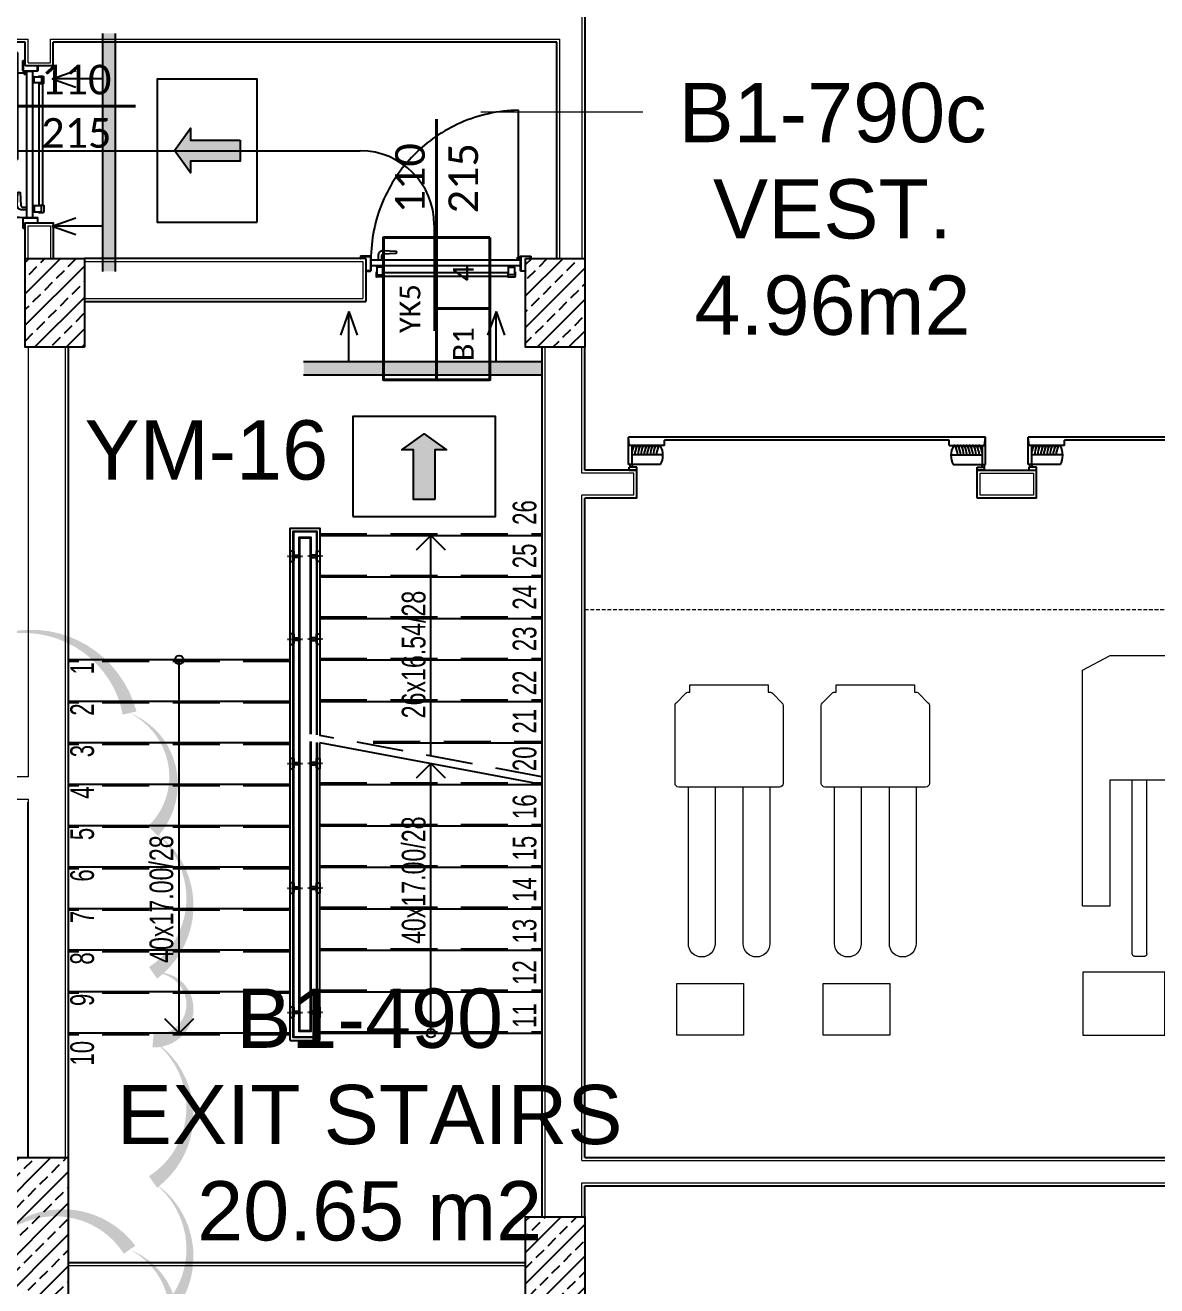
# Model space of a CAD drawing. Header units: metres. Extents: x -20317 to 2216, y -10281 to 3094.
# Drawn here: x -9267 to -8503, y -2512 to -1661 of the extents above; entities that cross this region are included whole.
import ezdxf
from ezdxf.enums import TextEntityAlignment as Align

# ---------------------------------------------------------------- set-up
doc = ezdxf.new("R2010")
doc.units = ezdxf.units.M
doc.header["$MEASUREMENT"] = 0
for name, pattern in [('DASHDOT', [1, 0.5, -0.25, 0, -0.25]), ('DASHED', [19.05, 12.7, -6.35]), ('DASHED2', [9.525, 6.35, -3.175]), ('HIDDEN', [9.525, 6.35, -3.175]), ('HIDDEN2', [0.1875, 0.125, -0.0625])]:
    doc.linetypes.add(name, pattern=pattern)
doc.layers.get('0').update_dxf_attribs({"color": 30, "lineweight": 0})
for name, color, linetype in [('6', 242, 'Continuous'), ('AG-DOOR', 2, 'Continuous'), ('AG-DOOR-OPENING', 9, 'HIDDEN'), ('AG-HIDDEN', 9, 'HIDDEN'), ('AG-PLASTER', 73, 'Continuous'), ('AG-STAIR', 3, 'Continuous'), ('AG-TEXT', 7, 'Continuous'), ('AI-Equipment unfixed', 7, 'Continuous'), ('AR-HANDRAIL', 20, 'Continuous'), ('V-0_Hatch_Concrete', 252, 'Continuous'), ('V-2_Column', 160, 'Continuous'), ('V-2_Wall_Concrete', 160, 'Continuous')]:
    doc.layers.add(name, color=color, linetype=linetype)
for name, color, linetype, lineweight in [('AG-DOOR-NOTATION-FIRE', 1, 'Continuous', 40), ('AG-FURNITURE', 9, 'Continuous', 9), ('AG-Wall', 4, 'Continuous', 20), ('AI-040', 2, 'Continuous', 20), ('AI-040 @ 250', 2, 'Continuous', 20), ('HOLD', 7, 'Continuous', 0), ('SP1-Equipment', 4, 'Continuous', 9), ('SP2-Flooring', 4, 'DASHED2', 9)]:
    doc.layers.add(name, color=color, linetype=linetype, lineweight=lineweight)
doc.styles.add('$0$ARIAL', font='arial.ttf', dxfattribs={"width": 0.9})
doc.styles.add('$0$IIS IKEA SANS', font='')
doc.styles.add('ARIAL', font='arial.ttf', dxfattribs={"width": 0.9})
doc.styles.add('CALIBRI LIGHT', font='calibril.ttf')
doc.styles.get('$0$IIS IKEA SANS').set_extended_font_data('IKEA Sans')

# ---------------------------------------------------------------- blocks, each defined once
blk = doc.blocks.new('$0$KAPIYON')
at = {"layer": '6'}
blk.add_hatch(color=2, dxfattribs=at).paths.add_polyline_path([(1584376.13, 117133.58), (1584364.18, 117133.58), (1584364.18, 117115.13), (1584364.18, 117105.65), (1584357.61, 117105.65), (1584370.16, 117096.63), (1584382.7, 117105.65), (1584376.13, 117105.65), (1584376.13, 117115.13)])
at = {"layer": '6', "color": 4}
blk.add_lwpolyline([(1584330, 117143.19), (1584410.32, 117143.19), (1584410.32, 117087.02), (1584330, 117087.02), (1584330, 117143.19)], dxfattribs=at)
at = {"layer": '6', "color": 2}
blk.add_lwpolyline([(1584376.13, 117133.58), (1584364.18, 117133.58), (1584364.18, 117115.13), (1584364.18, 117105.65), (1584357.61, 117105.65), (1584370.16, 117096.63), (1584382.7, 117105.65), (1584376.13, 117105.65), (1584376.13, 117115.13)], close=True, dxfattribs=at)
blk = doc.blocks.new('$0$A$C07630900')
at = {"layer": '6', "xscale": 0.5, "yscale": 0.5, "zscale": 0.5, "rotation": 270}
blk.add_blockref('$0$KAPIYON', (-58543.51, 792191.76), dxfattribs=at)
blk = doc.blocks.new('$0$A$C2DA34C5B')
at = {"xscale": 24, "yscale": 24, "zscale": 24}
blk.add_blockref('$0$A$C07630900', (315.3, -160.4), dxfattribs=at)
blk = doc.blocks.new('$0$I')
at = {"layer": '6', "linetype": 'Continuous'}
blk.add_hatch(color=4, dxfattribs=at).paths.add_polyline_path([(208591, 128493), (208591, 128667), (205379, 128667), (205379, 128493)])
at = {"layer": '6', "color": 4}
for p, q in [((208591, 128667), (205379, 128667)), ((205379, 128493), (208591, 128493))]:
    blk.add_line(p, q, dxfattribs=at)
at = {"layer": '6'}
for p, q in [((205991, 128493), (205991, 127812)), ((207979, 128493), (207979, 127812)), ((205991, 127812), (205877, 128131)), ((205991, 127812), (206104, 128131)), ((207979, 127812), (207866, 128131)), ((207979, 127812), (208093, 128131))]:
    blk.add_line(p, q, dxfattribs=at)
blk = doc.blocks.new('$0$A$C797D3CE4')
at = {"layer": '6', "xscale": -0.4999999999999911, "yscale": 0.4999999999999911, "zscale": 0.4999999999999911, "rotation": 180}
blk.add_blockref('$0$I', (-103492.2, 64333.6), dxfattribs=at)
at = {"layer": '6', "ltscale": 250, "rotation": 270}
blk.add_blockref('$0$A$C2DA34C5B', (-11.9, 33.2), dxfattribs=at)
blk = doc.blocks.new('$0$A$C742A37F2')
at = {"layer": '6'}
for p, q in [((-0.885, -12.6264), (4.0231, -12.6264)), ((4.5231, -13.1264), (4.5231, -13.8422))]:
    blk.add_line(p, q, dxfattribs=at)
blk.add_arc((4.0231, -13.1264), 0.5, 0, 90, dxfattribs=at)
at = {"layer": '6', "xscale": -0.000999999999985448, "yscale": 0.000999999999985448, "zscale": 0.000999999999985448, "rotation": 90}
blk.add_blockref('$0$A$C797D3CE4', (2.3702, -12.6373), dxfattribs=at)
at = {"layer": '6', "xscale": -0.000999999999985448, "yscale": 0.000999999999985448, "zscale": 0.000999999999985448}
blk.add_blockref('$0$A$C797D3CE4', (4.4431, -14.1387), dxfattribs=at)
blk = doc.blocks.new('$0$150714_ARSA$0$KOLON 80X120')
at = {"layer": 'V-0_Hatch_Concrete'}
h = blk.add_hatch(dxfattribs=at)
h.set_pattern_fill('ANSI33', color=256, scale=60)
h.set_pattern_definition([(45, (-19036.79, -4512.143), (-10.606602, 10.606602), []), (45, (-19026.183, -4512.143), (-10.606602, 10.606602), [7.5, -3.75])])
h.paths.add_polyline_path([(0, 100), (80, 100), (80, 0), (0, 0)])
blk.add_lwpolyline([(0, 100), (80, 100), (80, 0), (0, 0), (0, 100)])
blk = doc.blocks.new('PLR_Fork lift Counter balance')
at = {"layer": 'AG-FURNITURE', "linetype": 'Continuous'}
for p, q in [((267.6, 2891), (167.6, 2891)), ((167.6, 2891), (167.6, 1776)), ((267.6, 1776), (267.6, 2891)), ((867.6, 2891), (767.6, 2891)), ((767.6, 2891), (767.6, 1776)), ((867.6, 1776), (867.6, 2891)), ((0, 1776), (0, 1610)), ((152, 1776), (0, 1776)), ((1041, 1776), (125.2, 1776)), ((1041, 1776), (1041, 1610)), ((0, 1610), (0, 1175.5)), ((1041, 1314), (1041, 1610)), ((1041, 1175.8), (1041, 1314)), ((0, 1175.5), (0, 270)), ((1041, 270), (1041, 1175.8)), ((0, 270), (0, 248.1)), ((1041, 248.1), (1041, 270)), ((0, 248.1), (7.6, 205)), ((7.6, 205), (22.6, 163.9)), ((1018.4, 163.9), (1033.4, 205)), ((1033.4, 205), (1041, 248.1)), ((22.6, 163.9), (44.4, 126.1)), ((44.4, 126.1), (72.5, 92.5)), ((72.5, 92.5), (106.1, 64.4)), ((934.9, 64.4), (968.5, 92.5)), ((968.5, 92.5), (996.6, 126.1)), ((996.6, 126.1), (1018.4, 163.9)), ((106.1, 64.4), (143.9, 42.6)), ((143.9, 42.6), (185, 27.6)), ((185, 27.6), (228.1, 20)), ((228.1, 20), (250, 20)), ((250, 20), (791, 20)), ((791, 20), (812.9, 20)), ((812.9, 20), (856, 27.6)), ((856, 27.6), (897.1, 42.6)), ((897.1, 42.6), (934.9, 64.4))]:
    blk.add_line(p, q, dxfattribs=at)
blk = doc.blocks.new('PLR_Fork lift Reach truck')
at = {"layer": 'AG-FURNITURE', "linetype": 'Continuous'}
for p, q in [((767.6, 1270), (2357.6, 1270)), ((767.6, 1085), (767.6, 1270)), ((2357.6, 1270), (2457.6, 1085)), ((767.6, 1085), (1617.6, 1085)), ((1617.6, 185), (1617.6, 1085)), ((2457.6, 185), (2457.6, 1085)), ((427.6, 849.4), (427.6, 919.4)), ((442.6, 934.4), (1617.6, 934.4)), ((442.6, 834.4), (1617.6, 834.4)), ((442.6, 434.4), (1617.6, 434.4)), ((427.6, 349.4), (427.6, 419.4)), ((442.6, 334.4), (1617.6, 334.4)), ((767.6, 185), (1617.6, 185)), ((767.6, 0), (767.6, 185)), ((2357.6, 0), (2457.6, 185)), ((767.6, 0), (2357.6, 0)), ((769.7, 0), (770.1, 0)), ((770.1, 0), (1684.6, 0))]:
    blk.add_line(p, q, dxfattribs=at)
for centre, start, end in [((442.6, 919.4), 90, 180), ((442.6, 849.4), 180, 270), ((442.6, 419.4), 90, 180), ((442.6, 349.4), 180, 270)]:
    blk.add_arc(centre, 15, start, end, dxfattribs=at)
blk = doc.blocks.new('PLR_Fork lift Electric power jack')
at = {"layer": 'AG-FURNITURE', "linetype": 'Continuous'}
for p, q in [((119.7, 1837.1), (100, 1837.1)), ((100, 1837.1), (100, 1787.1)), ((630, 1837.1), (100, 1837.1)), ((630, 1787.1), (630, 1837.1)), ((639.6, 1787.1), (630, 1787.1)), ((72.7, 1779.8), (7.3, 1714.4)), ((722.7, 1714.4), (657.3, 1779.8)), ((0, 1696.8), (0, 1526.8)), ((730, 1529), (730, 1696.8)), ((0, 1526.8), (0, 1387.1)), ((730, 1387.1), (730, 1529)), ((0, 1387.1), (0, 1172.1)), ((730, 1172.1), (730, 1387.1)), ((25, 1147.1), (705, 1147.1)), ((90, 1147.1), (90, 90)), ((270, 90), (270, 1147.1)), ((460, 1147.1), (460, 90)), ((640, 90), (640, 1147.1)), ((460, 90), (460, 82.1))]:
    blk.add_line(p, q, dxfattribs=at)
for centre, radius, start, end in [((91.9, 1762.9), 25.6, 71.58682, 138.65024), ((639.7, 1762.5), 24.6, 44.47415, 90.15963), ((25, 1696.8), 25, 135, 180), ((705, 1696.8), 25, 0, 45), ((25, 1172.2), 25, 180.0925, 269.96637), ((705, 1172.2), 25, 270.03363, 359.9075), ((180, 90), 90, 180, 0), ((550, 90), 90, 180, 0)]:
    blk.add_arc(centre, radius, start, end, dxfattribs=at)
blk = doc.blocks.new('A$C49C51FAF')
at = {"layer": 'AG-FURNITURE', "linetype": 'DASHED', "ltscale": 2}
for p, q in [((11510, 4260.9), (0, 4260.9)), ((0, 4260.9), (0, 560))]:
    blk.add_line(p, q, dxfattribs=at)
blk.add_lwpolyline([(11510, 4260.9), (11510, 560), (0, 560)], dxfattribs=at)
at = {"layer": 'AG-FURNITURE', "linetype": 'Continuous', "flags": 128}
for points in [[(6375.4, 1386), (5820.4, 1386), (5820.4, 1811), (6375.4, 1811)], [(8147.8, 1386), (7592.8, 1386), (7592.8, 1811), (8147.8, 1811)], [(9451, 1386), (9901, 1386), (9901, 1736), (9451, 1736)], [(10438.7, 1386), (10888.7, 1386), (10888.7, 1736), (10438.7, 1736)]]:
    blk.add_lwpolyline(points, close=True, dxfattribs=at)
at = {"layer": 'AI-Equipment unfixed', "linetype": 'Continuous', "zscale": 1000}
for name, p, rotation in [('PLR_Fork lift Counter balance', (1550.3, 4001.5), 180), ('PLR_Fork lift Counter balance', (2925.7, 4001.5), 180), ('PLR_Fork lift Counter balance', (4347.7, 4001.5), 180), ('PLR_Fork lift Reach truck', (6375.6, 1492.4), 90), ('PLR_Fork lift Reach truck', (8148, 1492.4), 90)]:
    blk.add_blockref(name, p, dxfattribs=dict(at, rotation=rotation))
for p in [(9183.5, 1914.6), (10171.1, 1914.6)]:
    blk.add_blockref('PLR_Fork lift Electric power jack', p, dxfattribs=at)
blk = doc.blocks.new('*U16')
at = {"style": '$0$ARIAL'}
for tag, p in [('NO', (1.676, 0.8)), ('MAHAL', (1.676, -1.8)), ('ALAN', (1.676, -4.4))]:
    blk.add_attdef(tag, text='', height=1.6, dxfattribs=at).set_placement(p, align=Align.MIDDLE_CENTER)
blk = doc.blocks.new('*U118')
blk.add_lwpolyline([(1000, -450), (2200, -450), (2200, 450), (1000, 450)], close=True)
for points in [[(2200, 0), (0, 0)], [(1600, -450), (1600, 0)]]:
    blk.add_lwpolyline(points)
at = {"style": 'CALIBRI LIGHT'}
for tag, height, p in [('GENİŞLİK', 250, (500, 225)), ('KAPIKODU', 175, (1600, 225)), ('YÜKSEKLİK', 250, (500, -225)), ('KATTAKI.SAYISI', 175, (1300, -225)), ('BULUNDUGU.KAT', 175, (1900, -225))]:
    blk.add_attdef(tag, text='', height=height, dxfattribs=at).set_placement(p, align=Align.MIDDLE_CENTER)
blk = doc.blocks.new('KKK1')
at = {"layer": 'AR-HANDRAIL', "linetype": 'DASHDOT', "ltscale": 5}
blk.add_lwpolyline([(-140, 18), (-140, -82)], dxfattribs=at)
at = {"layer": 'AR-HANDRAIL', "color": 152, "ltscale": 2.5}
blk.add_lwpolyline([(-175, -20), (-175, 0), (-105, 0), (-105, -20)], dxfattribs=at)
at = {"layer": 'AR-HANDRAIL', "color": 9, "linetype": 'HIDDEN', "ltscale": 10}
blk.add_lwpolyline([(-175, -20), (-175, -25), (-105, -25), (-105, -20)], dxfattribs=at)
blk.add_lwpolyline([(-148, -25), (-148, -60), (-132, -60), (-132, -25)], close=True, dxfattribs=at)
blk = doc.blocks.new('A$C18A714C1')
at = {"layer": 'AG-DOOR'}
for p, q in [((-355.56, 3.75), (-355.56, 22.22)), ((-355, 16.66), (-355.56, 22.22)), ((-355, 16.66), (-355.56, 22.22)), ((5.56, 22.22), (-355.56, 22.22)), ((-18.89, 20.13), (-331.11, 20.13)), ((-331.11, 16.66), (-331.11, 20.13)), ((-18.89, 16.66), (-18.89, 20.13)), ((5, 16.66), (5.56, 22.22)), ((5, 16.66), (5.56, 22.22)), ((5.56, 3.75), (5.56, 22.22)), ((-331.11, 16.66), (-355, 16.66)), ((-353.33, 16.66), (-353.33, 3.75)), ((-332.3, 10.31), (-353.33, 10.31)), ((-18.89, 16.66), (5, 16.66)), ((-17.7, 10.31), (3.33, 10.31)), ((3.33, 16.66), (3.33, 3.75)), ((-333.84, 3.75), (-355.56, 3.75)), ((-355, 0), (-355, 2.08)), ((-350, 2.08), (-355, 2.08)), ((-354.72, 3.75), (-354.72, 2.08)), ((-353.06, 3.75), (-353.06, 2.08)), ((-350, 0), (-350, 2.08)), ((-16.16, 3.75), (5.56, 3.75)), ((0, 0), (0, 2.08)), ((0, 2.08), (5, 2.08)), ((3.06, 3.75), (3.06, 2.08)), ((4.72, 3.75), (4.72, 2.08)), ((5, 0), (5, 2.08)), ((-355, 0), (-350, 0)), ((5, 0), (0, 0))]:
    blk.add_line(p, q, dxfattribs=at)
for centre, radius, start, end in [((-332.01, 7.64), 21.69, 156.7324, 169.45982), ((-351.24, 15.91), 0.752, 23.26793, 156.73207), ((-329.9, 7.64), 21.69, 156.73239, 172.9381), ((-370.51, 7.63), 21.72, 20.79908, 23.26489), ((-370.51, 7.63), 21.72, 20.79908, 23.26489), ((-349.14, 15.91), 0.752, 23.26793, 156.73207), ((-327.83, 7.64), 21.68, 156.73131, 172.94014), ((-368.4, 7.63), 21.72, 20.79908, 23.26489), ((-368.4, 7.63), 21.72, 20.79908, 23.26489), ((-347.05, 15.91), 0.752, 23.26793, 156.73207), ((-325.74, 7.64), 21.68, 156.73131, 172.94014), ((-366.32, 7.63), 21.72, 20.79908, 23.26489), ((-344.97, 15.91), 0.752, 23.26793, 156.73207), ((-323.66, 7.64), 21.68, 156.73131, 172.94014), ((-364.24, 7.63), 21.72, 20.79908, 23.26489), ((-342.89, 15.91), 0.752, 23.26793, 156.73207), ((-321.58, 7.64), 21.68, 156.73131, 172.94014), ((-362.15, 7.63), 21.72, 20.79908, 23.26489), ((-340.8, 15.91), 0.752, 23.26793, 156.73207), ((-319.49, 7.64), 21.68, 156.73131, 172.94014), ((-360.07, 7.63), 21.72, 20.79908, 23.26489), ((-338.72, 15.91), 0.752, 23.26793, 156.73207), ((-317.41, 7.64), 21.68, 156.68789, 172.94097), ((-357.91, 7.66), 21.64, 20.79669, 23.27209), ((-336.6, 15.91), 0.752, 23.26793, 156.73207), ((-315.33, 7.64), 21.68, 156.68676, 172.94134), ((-355.86, 7.63), 21.72, 20.79908, 23.26489), ((-334.55, 15.91), 0.752, 23.26631, 156.73369), ((-345.13, 9.97), 12.89, 331.15682, 29.38511), ((-4.87, 9.97), 12.89, 150.61489, 208.84318), ((-15.45, 15.91), 0.752, 23.26631, 156.73369), ((-34.67, 7.64), 21.68, 7.05866, 23.31324), ((5.86, 7.63), 21.72, 156.73511, 159.20092), ((-13.4, 15.91), 0.752, 23.26793, 156.73207), ((-32.59, 7.64), 21.68, 7.05903, 23.31211), ((7.91, 7.66), 21.64, 156.72791, 159.20331), ((-11.28, 15.91), 0.752, 23.26793, 156.73207), ((-30.51, 7.64), 21.68, 7.05986, 23.26869), ((10.07, 7.63), 21.72, 156.73511, 159.20092), ((-9.2, 15.91), 0.752, 23.26793, 156.73207), ((-28.42, 7.64), 21.68, 7.05986, 23.26869), ((12.15, 7.63), 21.72, 156.73511, 159.20092), ((-7.11, 15.91), 0.752, 23.26793, 156.73207), ((-26.34, 7.64), 21.68, 7.05986, 23.26869), ((14.24, 7.63), 21.72, 156.73511, 159.20092), ((-5.03, 15.91), 0.752, 23.26793, 156.73207), ((-24.26, 7.64), 21.68, 7.05986, 23.26869), ((16.32, 7.63), 21.72, 156.73511, 159.20092), ((-2.95, 15.91), 0.752, 23.26793, 156.73207), ((-22.17, 7.64), 21.68, 7.05986, 23.26869), ((18.4, 7.63), 21.72, 156.73511, 159.20092), ((18.4, 7.63), 21.72, 156.73511, 159.20092), ((-0.86, 15.91), 0.752, 23.26793, 156.73207), ((-20.1, 7.64), 21.69, 7.0619, 23.26761), ((20.51, 7.63), 21.72, 156.73511, 159.20092), ((20.51, 7.63), 21.72, 156.73511, 159.20092), ((1.24, 15.91), 0.752, 23.26793, 156.73207), ((-17.99, 7.64), 21.69, 10.54018, 23.2676)]:
    blk.add_arc(centre, radius, start, end, dxfattribs=at)
blk = doc.blocks.new('YK5_2')
at = {"linetype": 'HIDDEN2'}
for p, q in [((-3.6, 8.68), (-6.1, 8.68)), ((-4.85, 7.43), (-4.85, 9.93))]:
    blk.add_line(p, q, dxfattribs=at)
at = {"color": 122}
for p, q in [((-100.48, 2.35), (-100.48, 3.35)), ((-96.48, 2.35), (-96.48, 3.35)), ((-11.52, 2.35), (-11.52, 3.35)), ((-7.52, 2.35), (-7.52, 3.35)), ((-100.48, -0.65), (-100.98, -0.65)), ((-100.98, -0.65), (-100.98, -3.85)), ((-96.28, -4.15), (-100.68, -4.15)), ((-95.98, -0.65), (-96.48, -0.65)), ((-95.98, -0.65), (-95.98, -3.85)), ((-95.98, -1.15), (-12.02, -1.15)), ((-95.98, -3.65), (-12.02, -3.65)), ((-12.02, -0.65), (-11.52, -0.65)), ((-12.02, -0.65), (-12.02, -3.85)), ((-11.72, -4.15), (-7.32, -4.15)), ((-7.52, -0.65), (-7.02, -0.65)), ((-7.02, -0.65), (-7.02, -3.85))]:
    blk.add_line(p, q, dxfattribs=at)
for points in [[(-104.5, 0.15), (-104.5, 9.65, 0.414214), (-104.7, 9.85), (-111.3, 9.85, 0.414214), (-111.5, 9.65), (-111.5, 8.35), (-111.35, 8.35), (-111.35, 9.65, -0.414214), (-111.3, 9.7), (-104.7, 9.7, -0.414214), (-104.65, 9.65), (-104.65, 0.15), (-104.65, 0.15, -0.414214), (-104.8, 0), (-108, 0), (-108, 0), (-108, -0.15), (-104.8, -0.15, 0.414214), (-104.5, 0.15)], [(-3.5, 0.15), (-3.5, 9.65, -0.414214), (-3.3, 9.85), (3.3, 9.85, -0.414214), (3.5, 9.65), (3.5, 8.35), (3.35, 8.35), (3.35, 9.65, 0.414214), (3.3, 9.7), (-3.3, 9.7, 0.414214), (-3.35, 9.65), (-3.35, 0.15), (-3.35, 0.15, 0.414214), (-3.2, 0), (0, 0), (0, 0), (0, -0.15), (-3.2, -0.15, -0.414214), (-3.5, 0.15)]]:
    blk.add_lwpolyline(points, format="xyb", dxfattribs=at)
at = {"color": 253}
blk.add_lwpolyline([(-99.3, 7.8), (-99.3, 10.7, -0.414214), (-96.3, 13.7), (-87.76, 13.22, -0.502224), (-87.3, 12.56), (-87.59, 11.7), (-87.59, 11.7), (-96.3, 11.2, 0.414214), (-97.3, 10.2), (-97.3, 7.8)], format="xyb", dxfattribs=at)
blk.add_lwpolyline([(-3.5, 3.35), (-104.5, 3.35), (-104.5, 7.35), (-3.5, 7.35)], close=True)
at = {"color": 122}
for points in [[(-96.48, 2.35), (-100.48, 2.35), (-100.48, -2.65), (-96.48, -2.65)], [(-11.52, 2.35), (-7.52, 2.35), (-7.52, -2.65), (-11.52, -2.65)]]:
    blk.add_lwpolyline(points, close=True, dxfattribs=at)
at = {"linetype": 'HIDDEN2'}
for radius in [0.75, 0.5]:
    blk.add_circle((-4.85, 8.68), radius, dxfattribs=at)
at = {"color": 122}
for centre, start, end in [((-100.68, -3.85), 179.99999, 269.99999), ((-96.28, -3.85), 269.99999, 359.99999), ((-11.72, -3.85), 179.99999, 269.99999), ((-7.32, -3.85), 269.99999, 359.99999)]:
    blk.add_arc(centre, 0.3, start, end, dxfattribs=at)
at = {"layer": 'AG-DOOR-OPENING', "color": 9, "linetype": 'HIDDEN', "ltscale": 200}
blk.add_line((-4.85, 8.68), (-4.85, 108.34), dxfattribs=at)
blk.add_arc((-3.42, 7.27), 101.08, 90.80777, 179.95577, dxfattribs=at)
blk = doc.blocks.new('YK5')
at = {"linetype": 'HIDDEN2'}
for p, q in [((3.6, 8.68), (6.1, 8.68)), ((4.85, 7.43), (4.85, 9.93))]:
    blk.add_line(p, q, dxfattribs=at)
at = {"color": 122}
for p, q in [((7.52, 2.35), (7.52, 3.35)), ((11.52, 2.35), (11.52, 3.35)), ((94.48, 2.35), (94.48, 3.35)), ((98.48, 2.35), (98.48, 3.35)), ((7.52, -0.65), (7.02, -0.65)), ((7.02, -0.65), (7.02, -3.85)), ((11.72, -4.15), (7.32, -4.15)), ((12.02, -0.65), (11.52, -0.65)), ((12.02, -0.65), (12.02, -3.85)), ((93.98, -1.15), (12.02, -1.15)), ((93.98, -3.65), (12.02, -3.65)), ((93.98, -0.65), (94.48, -0.65)), ((93.98, -0.65), (93.98, -3.85)), ((94.28, -4.15), (98.68, -4.15)), ((98.48, -0.65), (98.98, -0.65)), ((98.98, -0.65), (98.98, -3.85))]:
    blk.add_line(p, q, dxfattribs=at)
for points in [[(3.5, 0.15), (3.5, 9.65, 0.414214), (3.3, 9.85), (-3.3, 9.85, 0.414214), (-3.5, 9.65), (-3.5, 8.35), (-3.35, 8.35), (-3.35, 9.65, -0.414214), (-3.3, 9.7), (3.3, 9.7, -0.414214), (3.35, 9.65), (3.35, 0.15), (3.35, 0.15, -0.414214), (3.2, 0), (0, 0), (0, 0), (0, -0.15), (3.2, -0.15, 0.414214), (3.5, 0.15)], [(102.5, 0.15), (102.5, 9.65, -0.414214), (102.7, 9.85), (109.3, 9.85, -0.414214), (109.5, 9.65), (109.5, 8.35), (109.35, 8.35), (109.35, 9.65, 0.414214), (109.3, 9.7), (102.7, 9.7, 0.414214), (102.65, 9.65), (102.65, 0.15), (102.65, 0.15, 0.414214), (102.8, 0), (106, 0), (106, 0), (106, -0.15), (102.8, -0.15, -0.414214), (102.5, 0.15)]]:
    blk.add_lwpolyline(points, format="xyb", dxfattribs=at)
at = {"color": 253}
blk.add_lwpolyline([(97.3, 7.8), (97.3, 10.7, 0.414214), (94.3, 13.7), (85.76, 13.22, 0.502224), (85.3, 12.56), (85.59, 11.7), (85.59, 11.7), (94.3, 11.2, -0.414214), (95.3, 10.2), (95.3, 7.8)], format="xyb", dxfattribs=at)
blk.add_lwpolyline([(3.5, 3.35), (102.5, 3.35), (102.5, 7.35), (3.5, 7.35)], close=True)
at = {"color": 122}
for points in [[(11.52, 2.35), (7.52, 2.35), (7.52, -2.65), (11.52, -2.65)], [(94.48, 2.35), (98.48, 2.35), (98.48, -2.65), (94.48, -2.65)]]:
    blk.add_lwpolyline(points, close=True, dxfattribs=at)
at = {"linetype": 'HIDDEN2'}
for radius in [0.75, 0.5]:
    blk.add_circle((4.85, 8.68), radius, dxfattribs=at)
at = {"color": 122}
for centre, start, end in [((7.32, -3.85), 180.00001, 270.00001), ((11.72, -3.85), 270.00001, 0.00001), ((94.28, -3.85), 180.00001, 270.00001), ((98.68, -3.85), 270.00001, 0.00001)]:
    blk.add_arc(centre, 0.3, start, end, dxfattribs=at)
at = {"layer": 'AG-DOOR-OPENING', "color": 9, "linetype": 'HIDDEN', "ltscale": 200}
blk.add_line((4.85, 8.68), (4.85, 106.34), dxfattribs=at)
blk.add_arc((4.85, 8.68), 97.66, 359.22093, 90, dxfattribs=at)

msp = doc.modelspace()

# ---------------------------------------------------------------- hatches: boundary and pattern name
at = {"layer": 'V-0_Hatch_Concrete'}
h = msp.add_hatch(dxfattribs=at)
h.set_pattern_fill('ANSI33', color=256, scale=60)
h.paths.add_polyline_path([(-9227.44, -1878.88), (-9267.44, -1878.88), (-9267.44, -1818.88), (-9227.44, -1818.88)])
h = msp.add_hatch(dxfattribs=at)
h.set_pattern_fill('ANSI33', color=256, scale=60)
h.paths.add_polyline_path([(-8929.44, -1818.88), (-8889.44, -1818.88), (-8889.44, -1878.88), (-8929.44, -1878.88)])
h = msp.add_hatch(dxfattribs=at)
h.set_pattern_fill('ANSI33', color=256, scale=60)
h.set_pattern_definition([(45, (-28006.225, -7078.021), (-10.606602, 10.606602), []), (45, (-27995.618, -7078.021), (-10.606602, 10.606602), [7.5, -3.75])])
h.paths.add_polyline_path([(-8929.44, -2525.88), (-8889.44, -2525.88), (-8889.44, -2465.88), (-8929.44, -2465.88)])

# ---------------------------------------------------------------- linework, layer by layer
at = {"layer": 'AG-DOOR'}
for p, q in [((-8859.99, -1958.04), (-8859.99, -1939.57)), ((-8859.44, -1945.13), (-8859.99, -1939.57)), ((-8859.44, -1945.13), (-8859.99, -1939.57)), ((-8618.88, -1939.57), (-8859.99, -1939.57)), ((-8619.44, -1945.13), (-8618.88, -1939.57)), ((-8619.44, -1945.13), (-8618.88, -1939.57)), ((-8618.88, -1958.04), (-8618.88, -1939.57)), ((-8835.55, -1945.13), (-8859.44, -1945.13)), ((-8857.77, -1945.13), (-8857.77, -1958.04)), ((-8643.32, -1941.65), (-8835.55, -1941.65)), ((-8835.55, -1945.13), (-8835.55, -1941.65)), ((-8643.32, -1945.13), (-8643.32, -1941.65)), ((-8643.32, -1945.13), (-8619.44, -1945.13)), ((-8621.1, -1945.13), (-8621.1, -1958.04)), ((-8836.74, -1951.48), (-8857.77, -1951.48)), ((-8642.13, -1951.48), (-8621.1, -1951.48)), ((-8838.27, -1958.04), (-8859.99, -1958.04)), ((-8859.44, -1961.79), (-8859.44, -1959.71)), ((-8854.44, -1959.71), (-8859.44, -1959.71)), ((-8859.44, -1961.79), (-8854.44, -1961.79)), ((-8859.16, -1958.04), (-8859.16, -1959.71)), ((-8857.49, -1958.04), (-8857.49, -1959.71)), ((-8854.44, -1961.79), (-8854.44, -1959.71)), ((-8640.6, -1958.04), (-8618.88, -1958.04)), ((-8624.44, -1961.79), (-8624.44, -1959.71)), ((-8624.44, -1959.71), (-8619.44, -1959.71)), ((-8619.44, -1961.79), (-8624.44, -1961.79)), ((-8621.38, -1958.04), (-8621.38, -1959.71)), ((-8619.71, -1958.04), (-8619.71, -1959.71)), ((-8619.44, -1961.79), (-8619.44, -1959.71))]:
    msp.add_line(p, q, dxfattribs=at)
for centre, radius, start, end in [((-8836.45, -1954.15), 21.69, 156.7324, 169.45982), ((-8855.68, -1945.88), 0.752, 23.26793, 156.73207), ((-8834.34, -1954.15), 21.69, 156.73239, 172.9381), ((-8874.95, -1954.16), 21.72, 20.79908, 23.26489), ((-8874.95, -1954.16), 21.72, 20.79908, 23.26489), ((-8853.57, -1945.88), 0.752, 23.26793, 156.73207), ((-8832.26, -1954.15), 21.68, 156.73131, 172.94014), ((-8872.84, -1954.16), 21.72, 20.79908, 23.26489), ((-8872.84, -1954.16), 21.72, 20.79908, 23.26489), ((-8851.49, -1945.88), 0.752, 23.26793, 156.73207), ((-8830.18, -1954.15), 21.68, 156.73131, 172.94014), ((-8870.76, -1954.16), 21.72, 20.79908, 23.26489), ((-8849.4, -1945.88), 0.752, 23.26793, 156.73207), ((-8828.09, -1954.15), 21.68, 156.73131, 172.94014), ((-8868.67, -1954.16), 21.72, 20.79908, 23.26489), ((-8847.32, -1945.88), 0.752, 23.26793, 156.73207), ((-8826.01, -1954.15), 21.68, 156.73131, 172.94014), ((-8866.59, -1954.16), 21.72, 20.79908, 23.26489), ((-8845.24, -1945.88), 0.752, 23.26793, 156.73207), ((-8823.93, -1954.15), 21.68, 156.73131, 172.94014), ((-8864.51, -1954.16), 21.72, 20.79908, 23.26489), ((-8843.15, -1945.88), 0.752, 23.26793, 156.73207), ((-8821.85, -1954.15), 21.68, 156.68789, 172.94097), ((-8862.34, -1954.13), 21.64, 20.79669, 23.27209), ((-8841.03, -1945.88), 0.752, 23.26793, 156.73207), ((-8819.76, -1954.15), 21.68, 156.68676, 172.94134), ((-8860.3, -1954.16), 21.72, 20.79908, 23.26489), ((-8838.98, -1945.88), 0.752, 23.26631, 156.73369), ((-8849.57, -1951.82), 12.89, 331.15682, 29.38511), ((-8629.3, -1951.82), 12.89, 150.61489, 208.84318), ((-8639.89, -1945.88), 0.752, 23.26631, 156.73369), ((-8659.11, -1954.15), 21.68, 7.05866, 23.31324), ((-8618.57, -1954.16), 21.72, 156.73511, 159.20092), ((-8637.84, -1945.88), 0.752, 23.26793, 156.73207), ((-8657.02, -1954.15), 21.68, 7.05903, 23.31211), ((-8616.53, -1954.13), 21.64, 156.72791, 159.20331), ((-8635.72, -1945.88), 0.752, 23.26793, 156.73207), ((-8654.94, -1954.15), 21.68, 7.05986, 23.26869), ((-8614.36, -1954.16), 21.72, 156.73511, 159.20092), ((-8633.63, -1945.88), 0.752, 23.26793, 156.73207), ((-8652.86, -1954.15), 21.68, 7.05986, 23.26869), ((-8612.28, -1954.16), 21.72, 156.73511, 159.20092), ((-8631.55, -1945.88), 0.752, 23.26793, 156.73207), ((-8650.78, -1954.15), 21.68, 7.05986, 23.26869), ((-8610.2, -1954.16), 21.72, 156.73511, 159.20092), ((-8629.47, -1945.88), 0.752, 23.26793, 156.73207), ((-8648.69, -1954.15), 21.68, 7.05986, 23.26869), ((-8608.11, -1954.16), 21.72, 156.73511, 159.20092), ((-8627.38, -1945.88), 0.752, 23.26793, 156.73207), ((-8646.61, -1954.15), 21.68, 7.05986, 23.26869), ((-8606.03, -1954.16), 21.72, 156.73511, 159.20092), ((-8606.03, -1954.16), 21.72, 156.73511, 159.20092), ((-8625.3, -1945.88), 0.752, 23.26793, 156.73207), ((-8644.53, -1954.15), 21.69, 7.0619, 23.26761), ((-8603.92, -1954.16), 21.72, 156.73511, 159.20092), ((-8603.92, -1954.16), 21.72, 156.73511, 159.20092), ((-8623.19, -1945.88), 0.752, 23.26793, 156.73207), ((-8642.42, -1954.15), 21.69, 10.54018, 23.2676)]:
    msp.add_arc(centre, radius, start, end, dxfattribs=at)
at = {"layer": 'AG-HIDDEN', "ltscale": 5}
for p, q in [((-9068.44, -2004.88), (-8918.44, -2004.88)), ((-9068.44, -2032.88), (-8918.44, -2032.88)), ((-9068.44, -2060.88), (-8918.44, -2060.88)), ((-9088.44, -2090.88), (-9238.44, -2090.88)), ((-9068.44, -2088.88), (-8918.44, -2088.88)), ((-9068.44, -2116.88), (-8918.44, -2116.88)), ((-9088.44, -2118.88), (-9238.44, -2118.88)), ((-8918.44, -2168.83), (-9068.44, -2140.83)), ((-9088.44, -2146.88), (-9238.44, -2146.88)), ((-9032.37, -2144.88), (-8918.44, -2144.88)), ((-9088.44, -2174.88), (-9238.44, -2174.88)), ((-9068.44, -2172.88), (-8918.44, -2172.88)), ((-9088.44, -2202.88), (-9238.44, -2202.88)), ((-9068.44, -2200.88), (-8918.44, -2200.88)), ((-9068.44, -2228.88), (-8918.44, -2228.88)), ((-9088.44, -2230.88), (-9238.44, -2230.88)), ((-9088.44, -2258.88), (-9238.44, -2258.88)), ((-9068.44, -2256.88), (-8918.44, -2256.88)), ((-9088.44, -2286.88), (-9238.44, -2286.88)), ((-9068.44, -2284.88), (-8918.44, -2284.88)), ((-9068.44, -2312.88), (-8918.44, -2312.88)), ((-9088.44, -2314.88), (-9238.44, -2314.88)), ((-9088.44, -2342.88), (-9238.44, -2342.88)), ((-9068.44, -2340.88), (-8918.44, -2340.88))]:
    msp.add_line(p, q, dxfattribs=at)
at = {"layer": 'AG-PLASTER'}
for p, q in [((-8889.44, -1653.88), (-8889.44, -1818.88)), ((-9267.44, -1672.88), (-9510.44, -1672.88)), ((-9267.44, -1688.88), (-9267.44, -1672.88)), ((-9248.44, -1688.88), (-9248.44, -1672.88)), ((-8908.44, -1672.88), (-9248.44, -1672.88)), ((-8908.44, -1818.88), (-8908.44, -1672.88)), ((-9248.44, -1688.88), (-9267.44, -1688.88)), ((-9037.44, -1818.88), (-9227.44, -1818.88)), ((-9037.44, -1818.88), (-9037.44, -1847.88)), ((-9238.44, -1878.88), (-9238.44, -2425.88)), ((-8918.44, -1878.88), (-8918.44, -2465.88)), ((-8889.44, -1961.79), (-8889.44, -1878.88)), ((-8854.44, -1980.79), (-8854.44, -1961.79)), ((-8624.44, -1980.79), (-8624.44, -1961.79)), ((-8624.44, -1961.79), (-8584.44, -1961.79)), ((-8584.44, -1980.79), (-8584.44, -1961.79)), ((-8889.44, -2425.88), (-8889.44, -1980.79)), ((-8584.44, -1980.79), (-8624.44, -1980.79)), ((-9265.44, -2425.88), (-9265.44, -2185.88)), ((-8889.44, -2425.88), (-8478.44, -2425.88)), ((-8889.44, -2444.88), (-8478.44, -2444.88)), ((-8889.44, -2465.88), (-8889.44, -2444.88)), ((-8929.44, -2496.88), (-9238.44, -2496.88))]:
    msp.add_line(p, q, dxfattribs=at)
for points in [[(-9267.44, -1818.88), (-9267.44, -1794.88), (-9248.44, -1794.88), (-9248.44, -1818.88)], [(-9227.44, -1847.88), (-9037.44, -1847.88)], [(-8854.44, -1961.79), (-8889.44, -1961.79)], [(-8854.44, -1980.79), (-8889.44, -1980.79)]]:
    msp.add_lwpolyline(points, dxfattribs=at)
at = {"layer": 'AG-STAIR'}
for p, q in [((-9068.44, -2005.88), (-8918.44, -2005.88)), ((-9068.44, -2033.88), (-8918.44, -2033.88)), ((-9068.44, -2061.88), (-8918.44, -2061.88)), ((-9088.44, -2089.88), (-9238.44, -2089.88)), ((-9068.44, -2089.88), (-8918.44, -2089.88)), ((-9088.44, -2117.88), (-9238.44, -2117.88)), ((-9068.44, -2117.88), (-8918.44, -2117.88)), ((-9088.44, -2145.88), (-9238.44, -2145.88)), ((-8918.44, -2173.88), (-9068.44, -2145.88)), ((-9068.44, -2346.88), (-9068.44, -2145.88)), ((-9032.37, -2145.88), (-8918.44, -2145.88)), ((-9088.44, -2173.88), (-9238.44, -2173.88)), ((-9068.44, -2173.88), (-8918.44, -2173.88)), ((-9088.44, -2201.88), (-9238.44, -2201.88)), ((-9068.44, -2201.88), (-8918.44, -2201.88)), ((-9088.44, -2229.88), (-9238.44, -2229.88)), ((-9068.44, -2229.88), (-8918.44, -2229.88)), ((-9088.44, -2257.88), (-9238.44, -2257.88)), ((-9068.44, -2257.88), (-8918.44, -2257.88)), ((-9088.44, -2285.88), (-9238.44, -2285.88)), ((-9068.44, -2285.88), (-8918.44, -2285.88)), ((-9088.44, -2313.88), (-9238.44, -2313.88)), ((-9068.44, -2313.88), (-8918.44, -2313.88)), ((-9088.44, -2341.88), (-9238.44, -2341.88)), ((-9088.44, -2346.88), (-9068.44, -2346.88)), ((-9068.44, -2341.88), (-8918.44, -2341.88))]:
    msp.add_line(p, q, dxfattribs=at)
at = {"layer": 'AG-STAIR', "color": 9}
for p, q in [((-8993.44, -2154.83), (-8993.44, -2005.88)), ((-9163.44, -2341.88), (-9163.44, -2089.88)), ((-8993.44, -2341.88), (-8993.44, -2159.88))]:
    msp.add_line(p, q, dxfattribs=at)
at = {"layer": 'AG-STAIR'}
msp.add_lwpolyline([(-9088.44, -2346.88), (-9088.44, -2000.88), (-9068.44, -2000.88), (-9068.44, -2140.83)], dxfattribs=at)
at = {"layer": 'AG-STAIR', "color": 9}
for points in [[(-8983.54, -2015.78), (-8993.44, -2005.88), (-9003.33, -2015.78)], [(-8983.54, -2169.78), (-8993.44, -2159.88), (-9003.33, -2169.78)], [(-9173.33, -2331.98), (-9163.44, -2341.88), (-9153.54, -2331.98)]]:
    msp.add_lwpolyline(points, dxfattribs=at)
for centre in [(-9163.44, -2089.88), (-8993.44, -2341.88)]:
    msp.add_circle(centre, 3, dxfattribs=at)
at = {"layer": 'AG-Wall'}
for p, q in [((-8891.44, -1655.88), (-8891.44, -1818.88)), ((-9508.44, -1670.88), (-9265.44, -1670.88)), ((-9265.44, -1686.88), (-9265.44, -1670.88)), ((-9250.44, -1686.88), (-9250.44, -1670.88)), ((-9250.44, -1670.88), (-8906.44, -1670.88)), ((-8906.44, -1818.88), (-8906.44, -1670.88)), ((-9265.44, -1686.88), (-9250.44, -1686.88)), ((-9227.44, -1820.88), (-9039.44, -1820.88)), ((-9039.44, -1820.88), (-9039.44, -1845.88)), ((-9265.44, -1878.88), (-9265.44, -2168.88)), ((-9240.44, -1878.88), (-9240.44, -2425.88)), ((-8916.44, -1878.88), (-8916.44, -2465.88)), ((-8891.44, -1963.79), (-8891.44, -1878.88)), ((-8856.44, -1978.79), (-8856.44, -1963.79)), ((-8891.44, -2427.88), (-8891.44, -1978.79)), ((-9265.44, -2183.88), (-9265.44, -2425.88)), ((-8891.44, -2427.88), (-8478.44, -2427.88)), ((-8891.44, -2465.88), (-8891.44, -2442.88)), ((-8891.44, -2442.88), (-8478.44, -2442.88)), ((-8929.44, -2498.88), (-9238.44, -2498.88))]:
    msp.add_line(p, q, dxfattribs=at)
for points in [[(-9265.44, -1818.88), (-9265.44, -1796.88), (-9250.44, -1796.88), (-9250.44, -1818.88)], [(-9227.44, -1845.88), (-9039.44, -1845.88)], [(-8856.44, -1963.79), (-8891.44, -1963.79)], [(-8856.44, -1978.79), (-8891.44, -1978.79)]]:
    msp.add_lwpolyline(points, dxfattribs=at)
msp.add_lwpolyline([(-8586.44, -1963.79), (-8586.44, -1978.79), (-8622.44, -1978.79), (-8622.44, -1963.79)], close=True, dxfattribs=at)
at = {"layer": 'AG-Wall', "linetype": 'Continuous', "transparency": 33554687}
msp.add_lwpolyline([(-9265.44, -2168.88), (-9381.44, -2168.88), (-9381.44, -2183.88), (-9265.44, -2183.88)], dxfattribs=at)
at = {"layer": 'AI-040', "color": 2, "linetype": 'Continuous', "lineweight": 20}
msp.add_line((-8850.35, -1720.07), (-8959.81, -1720.07), dxfattribs=at)
at = {"layer": 'AR-HANDRAIL', "color": 9, "ltscale": 2.5}
for points in [[(-9070.44, -2145.6), (-9070.44, -2344.88), (-9086.44, -2344.88), (-9086.44, -2002.88), (-9070.44, -2002.88), (-9070.44, -2140.55)], [(-9074.94, -2144.97), (-9074.94, -2340.38), (-9081.94, -2340.38), (-9081.94, -2007.38), (-9074.94, -2007.38), (-9074.94, -2139.92)]]:
    msp.add_lwpolyline(points, dxfattribs=at)
at = {"layer": 'AR-HANDRAIL', "ltscale": 2.5}
for points in [[(-9070.79, -2145.55), (-9070.79, -2344.53), (-9086.09, -2344.53), (-9086.09, -2003.23), (-9070.79, -2003.23), (-9070.79, -2140.5)], [(-9074.59, -2145.02), (-9074.59, -2340.73), (-9082.29, -2340.73), (-9082.29, -2007.03), (-9074.59, -2007.03), (-9074.59, -2139.97)]]:
    msp.add_lwpolyline(points, dxfattribs=at)
at = {"layer": 'HOLD'}
for points in [[(-9770.49, -2075.76, 0, 9.56, -0.520567), (-9674.9, -2075.76, 0, 9.56, -0.520567), (-9579.3, -2075.76, 0, 9.56, -0.520567), (-9483.71, -2075.76, 0, 9.56, -0.520567), (-9388.11, -2075.76, 0, 9.56, -0.520567), (-9292.51, -2075.76, 0, 9.56, -0.461282), (-9196.92, -2125.76, 0, 9.56, -0.520567), (-9181.08, -2205.52, 0, 9.56, -0.520567), (-9181.08, -2301.12, 0, 9.56, -1.091415), (-9181.08, -2346.71, 0, 9.56, -0.520567), (-9181.08, -2442.31, 0, 9.56, -0.520567), (-9181.08, -2537.9, 0, 9.56, -0.520567), (-9224.98, -2589.6, 0, 9.56, -0.520567), (-9320.57, -2589.6, 0, 9.56, -0.520567), (-9416.17, -2589.6, 0, 9.56, -0.520567), (-9511.76, -2589.6, 0, 9.56, -0.520567), (-9607.36, -2589.6, 0, 9.56, -0.602501), (-9689.96, -2589.6, 0, 9.56, -0.446398), (-9770.49, -2561.54, 0, 9.56, -0.520567), (-9770.49, -2465.95, 0, 9.56, -0.520567), (-9770.49, -2370.35, 0, 9.56, -0.520567), (-9770.49, -2274.75, 0, 9.56, -0.520567), (-9770.49, -2179.16, 0, 9.56, -0.520567)], [(-9770.49, -2488, 0, 9.56, -0.520567), (-9674.9, -2488, 0, 9.56, -0.520567), (-9579.3, -2488, 0, 9.56, -0.520567), (-9483.71, -2488, 0, 9.56, -0.520567), (-9388.11, -2488, 0, 9.56, -0.520567), (-9292.51, -2488, 0, 9.56, -0.520567), (-9196.92, -2488, 0, 9.56, -0.520567), (-9181.08, -2567.75, 0, 9.56, -0.520567), (-9181.08, -2663.35, 0, 9.56, -0.520567), (-9181.08, -2758.94, 0, 9.56, -0.520567), (-9181.08, -2854.54, 0, 9.56, -0.520567), (-9181.08, -2950.14, 0, 9.56, -0.520567), (-9224.98, -3001.83, 0, 9.56, -0.520567), (-9320.57, -3001.83, 0, 9.56, -0.520567), (-9416.17, -3001.83, 0, 9.56, -0.520567), (-9511.76, -3001.83, 0, 9.56, -0.520567), (-9607.36, -3001.83, 0, 9.56, -0.520567), (-9702.96, -3001.83, 0, 9.56, -0.520567), (-9770.49, -2973.77, 0, 9.56, -0.520567), (-9770.49, -2878.18, 0, 9.56, -0.520567), (-9770.49, -2782.58, 0, 9.56, -0.520567), (-9770.49, -2686.99, 0, 9.56, -0.520567), (-9770.49, -2591.39, 0, 9.56, -0.520567)]]:
    msp.add_lwpolyline(points, format="xyseb", close=True, dxfattribs=at)
at = {"layer": 'SP1-Equipment', "ltscale": 0.3}
msp.add_line((-9238.44, -2425.88), (-9238.44, -1878.88), dxfattribs=at)
at = {"layer": 'SP2-Flooring', "color": 30, "linetype": 'Continuous', "lineweight": 20}
msp.add_lwpolyline([(-9257.44, -2914.88), (-8103.44, -2914.88), (-8103.44, -2525.88), (-8103.44, -2444.88), (-8398.44, -2444.88), (-8398.44, -2525.88), (-8478.44, -2525.88), (-8478.44, -2444.88), (-8889.44, -2444.88), (-8889.44, -2525.88), (-9257.44, -2525.88)], close=True, dxfattribs=at)
at = {"layer": 'V-2_Wall_Concrete'}
msp.add_line((-9278.44, -2425.88), (-9238.44, -2425.88), dxfattribs=at)
at = {"layer": 'V-2_Wall_Concrete', "lineweight": -2, "transparency": 33554610}
for points in [[(-9227.44, -1878.88), (-9267.44, -1878.88), (-9267.44, -1818.88), (-9227.44, -1818.88)], [(-8929.44, -1818.88), (-8889.44, -1818.88), (-8889.44, -1878.88), (-8929.44, -1878.88)], [(-8889.44, -2465.88), (-8889.44, -2525.88), (-8929.44, -2525.88), (-8929.44, -2465.88)]]:
    msp.add_lwpolyline(points, close=True, dxfattribs=at)

# ---------------------------------------------------------------- block references
at = {"xscale": -0.1, "yscale": 0.1, "zscale": 0.1}
msp.add_blockref('A$C49C51FAF', (-7738.44, -2481.88), dxfattribs=at)
at = {"layer": '6', "xscale": 100, "yscale": 100, "zscale": 100}
msp.add_blockref('$0$A$C742A37F2', (-9443.44, -483.57), dxfattribs=at)
at = {"layer": 'AG-DOOR', "xscale": -1, "rotation": 90.00000000000007}
msp.add_blockref('YK5', (-9259.09, -1688.88), dxfattribs=at)
at = {"layer": 'AG-DOOR'}
msp.add_blockref('YK5_2', (-8929.44, -1827.23), dxfattribs=at)
at = {"layer": 'AG-DOOR', "ltscale": 0.3}
msp.add_blockref('A$C18A714C1', (-8234.44, -1961.79), dxfattribs=at)
at = {"layer": 'AG-DOOR-NOTATION-FIRE', "ltscale": 0.3}
ref = msp.add_blockref('*U118', (-9192.89, -1716.16), dxfattribs=dict(at, xscale=-0.08000000000000002, yscale=0.08000000000000002, zscale=0.08000000000000002))
ref.add_attrib('BULUNDUGU.KAT', 'B1', dxfattribs={"layer": '0', "height": 14, "style": 'CALIBRI LIGHT'}).set_placement((-9344.89, -1734.16), align=Align.MIDDLE_CENTER)
ref.add_attrib('KATTAKI.SAYISI', '5', dxfattribs={"layer": '0', "height": 14, "style": 'CALIBRI LIGHT'}).set_placement((-9296.89, -1734.16), align=Align.MIDDLE_CENTER)
ref.add_attrib('KAPIKODU', 'YK5', dxfattribs={"layer": '0', "height": 14, "style": 'CALIBRI LIGHT'}).set_placement((-9320.89, -1698.16), align=Align.MIDDLE_CENTER)
ref.add_attrib('YÜKSEKLİK', '215', dxfattribs={"layer": '0', "height": 20, "style": 'CALIBRI LIGHT'}).set_placement((-9232.89, -1734.16), align=Align.MIDDLE_CENTER)
ref.add_attrib('GENİŞLİK', '110', dxfattribs={"layer": '0', "height": 20, "style": 'CALIBRI LIGHT'}).set_placement((-9232.89, -1698.16), align=Align.MIDDLE_CENTER)
ref = msp.add_blockref('*U118', (-8989.55, -1724.76), dxfattribs=dict(at, xscale=-0.08000000000000002, yscale=0.08000000000000002, zscale=0.08000000000000002, rotation=90))
ref.add_attrib('BULUNDUGU.KAT', 'B1', dxfattribs={"layer": '0', "height": 14, "rotation": 90, "style": 'CALIBRI LIGHT'}).set_placement((-8971.55, -1876.76), align=Align.MIDDLE_CENTER)
ref.add_attrib('KATTAKI.SAYISI', '4', dxfattribs={"layer": '0', "height": 14, "rotation": 90, "style": 'CALIBRI LIGHT'}).set_placement((-8971.55, -1828.76), align=Align.MIDDLE_CENTER)
ref.add_attrib('KAPIKODU', 'YK5', dxfattribs={"layer": '0', "height": 14, "rotation": 90, "style": 'CALIBRI LIGHT'}).set_placement((-9007.55, -1852.76), align=Align.MIDDLE_CENTER)
ref.add_attrib('YÜKSEKLİK', '215', dxfattribs={"layer": '0', "height": 20, "rotation": 90, "style": 'CALIBRI LIGHT'}).set_placement((-8971.55, -1764.76), align=Align.MIDDLE_CENTER)
ref.add_attrib('GENİŞLİK', '110', dxfattribs={"layer": '0', "height": 20, "rotation": 90, "style": 'CALIBRI LIGHT'}).set_placement((-9007.55, -1764.76), align=Align.MIDDLE_CENTER)
at = {"layer": 'AI-040 @ 250', "color": 2, "linetype": 'Continuous', "lineweight": 20, "xscale": 25, "yscale": 25, "zscale": 25}
for p, values in [((-8764.1, -1740.41), {'ALAN': '4.96m2', 'MAHAL': 'VEST.', 'NO': 'B1-790c'}), ((-9076.7, -2351.76), {'ALAN': '20.65 m2', 'MAHAL': 'EXIT STAIRS', 'NO': 'B1-490'})]:
    msp.add_blockref('*U16', p, dxfattribs=at).add_auto_attribs(values)
at = {"layer": 'AR-HANDRAIL', "yscale": 0.1, "zscale": 0.1}
for p, xscale, rotation in [((-9088.44, -2033.88), -0.1, 90), ((-9068.44, -2033.88), 0.1, 270), ((-9088.44, -2089.88), -0.1, 90), ((-9068.44, -2089.88), 0.1, 270), ((-9088.44, -2173.88), -0.1, 90), ((-9068.44, -2173.88), 0.1, 270), ((-9088.44, -2257.88), -0.1, 90), ((-9068.44, -2257.88), 0.1, 270), ((-9088.44, -2341.88), -0.1, 90), ((-9068.44, -2341.88), 0.1, 270)]:
    msp.add_blockref('KKK1', p, dxfattribs=dict(at, xscale=xscale, rotation=rotation))
at = {"layer": 'V-2_Column'}
msp.add_blockref('$0$150714_ARSA$0$KOLON 80X120', (-9318.44, -2525.88), dxfattribs=at)

# ---------------------------------------------------------------- texts
at = {"layer": 'AG-TEXT', "ltscale": 0.3, "style": '$0$IIS IKEA SANS', "width": 0.7}
for s, p in [('26', (-8922.2, -1998.74)), ('25', (-8922.2, -2027.99)), ('24', (-8922.2, -2055.99)), ('23', (-8922.2, -2083.99)), ('1', (-9221, -2099.72)), ('22', (-8922.2, -2113.77)), ('2', (-9221, -2127.57)), ('21', (-8922.2, -2139.59)), ('3', (-9221, -2155.57)), ('20', (-8922.2, -2164.95)), ('4', (-9221, -2183.57)), ('16', (-8922.2, -2197.31)), ('5', (-9221, -2211.57)), ('15', (-8922.2, -2225.31)), ('6', (-9221, -2239.57)), ('14', (-8922.2, -2253.31)), ('7', (-9221, -2267.57)), ('13', (-8922.2, -2281.31)), ('8', (-9221, -2295.57)), ('12', (-8922.2, -2309.31)), ('9', (-9221, -2323.57)), ('11', (-8922.2, -2338.31)), ('10', (-9221, -2363.74))]:
    msp.add_text(s, height=16, rotation=90, dxfattribs=at).set_placement(p)
at = {"layer": 'AG-TEXT', "style": 'ARIAL', "width": 0.7}
for s, p in [('26x16.54/28', (-8997.1, -2129.33)), ('40x17.00/28', (-8997.1, -2281.68)), ('40x17.00/28', (-9167.47, -2294.43))]:
    msp.add_text(s, height=16, rotation=90, dxfattribs=at).set_placement(p)
at = {"layer": 'AI-040', "style": 'ARIAL'}
msp.add_text('YM-16', height=40, dxfattribs=at).set_placement((-9145.08, -1948.14), align=Align.MIDDLE_CENTER)

doc.saveas('drawing.dxf')
